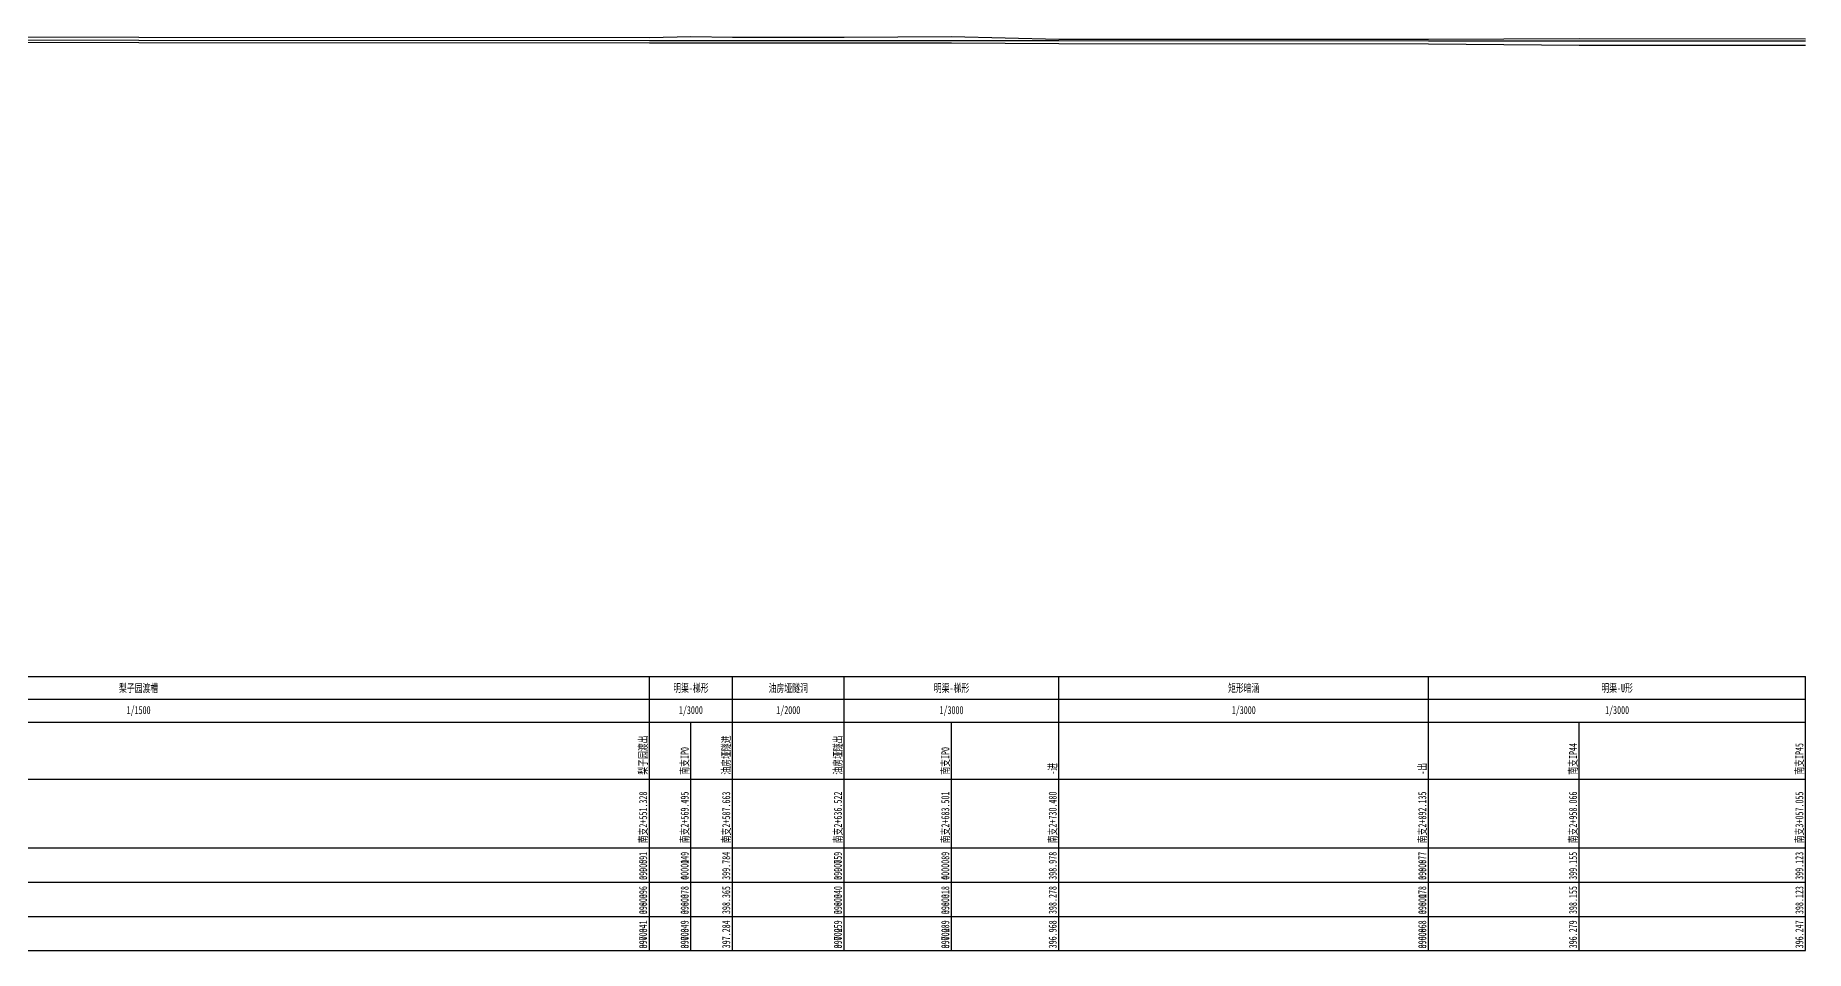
# Model space of a CAD drawing. Header units: metres. Extents: x -40 to 3057, y -560 to 402.
# Drawn here: x 2283 to 3057, y 0 to 401 of the extents above; entities that cross this region are included whole.
import ezdxf
from ezdxf.enums import TextEntityAlignment as Align

# ---------------------------------------------------------------- set-up
doc = ezdxf.new("R2010")
doc.units = ezdxf.units.M
for name, color, linetype in [('纵断面_文字标注', 7, 'Continuous'), ('纵断面_渠底高程线', 3, 'Continuous'), ('纵断面_渠顶高程线', 1, 'Continuous'), ('纵断面_表格线框', 7, 'Continuous'), ('纵断面_设计水位线', 5, 'Continuous')]:
    doc.layers.add(name, color=color, linetype=linetype)
doc.styles.get("Standard").update_dxf_attribs({"font": '', "width": 0.7})
doc.styles.get('Standard').set_extended_font_data('仿宋')

msp = doc.modelspace()

# ---------------------------------------------------------------- linework, layer by layer
at = {"layer": '纵断面_渠底高程线'}
msp.add_lwpolyline([(1358.11, 397.66), (1630.31, 397.69), (1801.62, 397.6), (1953.08, 397.77), (2104.54, 397.64), (2551.33, 397.34), (2569.5, 397.35), (2587.66, 397.28), (2636.52, 397.26), (2683.5, 397.29), (2730.48, 396.97), (2892.14, 396.87), (2958.07, 396.28), (3057.06, 396.25)], dxfattribs=at)
at = {"layer": '纵断面_渠顶高程线'}
msp.add_lwpolyline([(1358.11, 400.26), (1630.31, 400.29), (1801.62, 400.2), (1953.08, 400.57), (2104.54, 399.89), (2551.33, 399.59), (2569.5, 400.15), (2587.66, 399.78), (2636.52, 399.76), (2683.5, 400.09), (2730.48, 398.98), (2892.14, 398.88), (2958.07, 399.16), (3057.06, 399.12)], dxfattribs=at)
at = {"layer": '纵断面_表格线框'}
for p, q in [((0, 120), (3057.06, 120)), ((2551.33, 0), (2551.33, 120)), ((2587.66, 0), (2587.66, 120)), ((2636.52, 0), (2636.52, 120)), ((2730.48, 0), (2730.48, 120)), ((2892.14, 0), (2892.14, 120)), ((3057.06, 0), (3057.06, 120)), ((0, 110), (3057.06, 110)), ((0, 100), (3057.06, 100)), ((2551.33, 0), (2551.33, 100)), ((2569.5, 0), (2569.5, 100)), ((2569.5, 0), (2569.5, 100)), ((2636.52, 0), (2636.52, 100)), ((2683.5, 0), (2683.5, 100)), ((2683.5, 0), (2683.5, 100)), ((2892.14, 0), (2892.14, 100)), ((2958.07, 0), (2958.07, 100)), ((0, 75), (3057.06, 75)), ((0, 45), (3057.06, 45)), ((0, 30), (3057.06, 30)), ((0, 15), (3057.06, 15)), ((0, 0), (3057.06, 0))]:
    msp.add_line(p, q, dxfattribs=at)
at = {"layer": '纵断面_设计水位线'}
msp.add_lwpolyline([(1389.6, 399.06), (1630.31, 398.94), (1801.62, 398.86), (1953.08, 398.8), (2104.54, 398.69), (2551.33, 398.4), (2569.5, 398.38), (2587.66, 398.36), (2636.52, 398.34), (2683.5, 398.32), (2730.48, 398.28), (2892.14, 398.18), (2958.07, 398.16), (3057.06, 398.12)], dxfattribs=at)

# ---------------------------------------------------------------- texts
at = {"layer": '纵断面_文字标注', "width": 0.7}
for s, p in [('梨子园渡槽', (2327.94, 115)), ('明渠-梯形', (2569.5, 115)), ('油房垭隧洞', (2612.09, 115)), ('明渠-梯形', (2683.5, 115)), ('矩形暗涵', (2811.31, 115)), ('明渠-U形', (2974.6, 115)), ('1/1500', (2327.94, 105)), ('1/3000', (2569.5, 105)), ('1/2000', (2612.09, 105)), ('1/3000', (2683.5, 105)), ('1/3000', (2811.31, 105)), ('1/3000', (2974.6, 105))]:
    msp.add_text(s, height=3.5, dxfattribs=at).set_placement(p, align=Align.MIDDLE)
for s, p in [('梨子园渡出', (2550.33, 77)), ('油房垭隧进', (2586.66, 77)), ('油房垭隧出', (2635.52, 77)), ('南支IP0', (2568.5, 77)), ('南支IP0', (2682.5, 77)), ('南支IP44', (2957.07, 77)), ('南支IP45', (3056.06, 77)), ('-进', (2729.48, 77)), ('-出', (2891.14, 77)), ('南支2+551.328', (2550.33, 47)), ('南支2+551.328', (2550.33, 47)), ('南支2+569.495', (2568.5, 47)), ('南支2+569.495', (2568.5, 47)), ('南支2+587.663', (2586.66, 47)), ('南支2+636.522', (2635.52, 47)), ('南支2+636.522', (2635.52, 47)), ('南支2+683.501', (2682.5, 47)), ('南支2+683.501', (2682.5, 47)), ('南支2+730.480', (2729.48, 47)), ('南支2+892.135', (2891.14, 47)), ('南支2+892.135', (2891.14, 47)), ('南支2+958.066', (2957.07, 47)), ('南支3+057.055', (3056.06, 47)), ('399.591', (2550.33, 31)), ('0.000', (2550.33, 31)), ('400.149', (2568.5, 31)), ('0.000', (2568.5, 31)), ('399.784', (2586.66, 31)), ('399.759', (2635.52, 31)), ('0.000', (2635.52, 31)), ('400.089', (2682.5, 31)), ('0.000', (2682.5, 31)), ('398.978', (2729.48, 31)), ('398.877', (2891.14, 31)), ('0.000', (2891.14, 31)), ('399.155', (2957.07, 31)), ('399.123', (3056.06, 31)), ('398.396', (2550.33, 16)), ('0.000', (2550.33, 16)), ('398.378', (2568.5, 16)), ('0.000', (2568.5, 16)), ('398.365', (2586.66, 16)), ('398.340', (2635.52, 16)), ('0.000', (2635.52, 16)), ('398.318', (2682.5, 16)), ('0.000', (2682.5, 16)), ('398.278', (2729.48, 16)), ('398.178', (2891.14, 16)), ('0.000', (2891.14, 16)), ('398.155', (2957.07, 16)), ('398.123', (3056.06, 16)), ('397.341', (2550.33, 1)), ('0.000', (2550.33, 1)), ('397.349', (2568.5, 1)), ('0.000', (2568.5, 1)), ('397.284', (2586.66, 1)), ('397.259', (2635.52, 1)), ('0.000', (2635.52, 1)), ('397.289', (2682.5, 1)), ('0.000', (2682.5, 1)), ('396.968', (2729.48, 1)), ('396.868', (2891.14, 1)), ('0.000', (2891.14, 1)), ('396.279', (2957.07, 1)), ('396.247', (3056.06, 1))]:
    msp.add_text(s, height=3.5, rotation=90, dxfattribs=at).set_placement(p)

doc.saveas('drawing.dxf')
